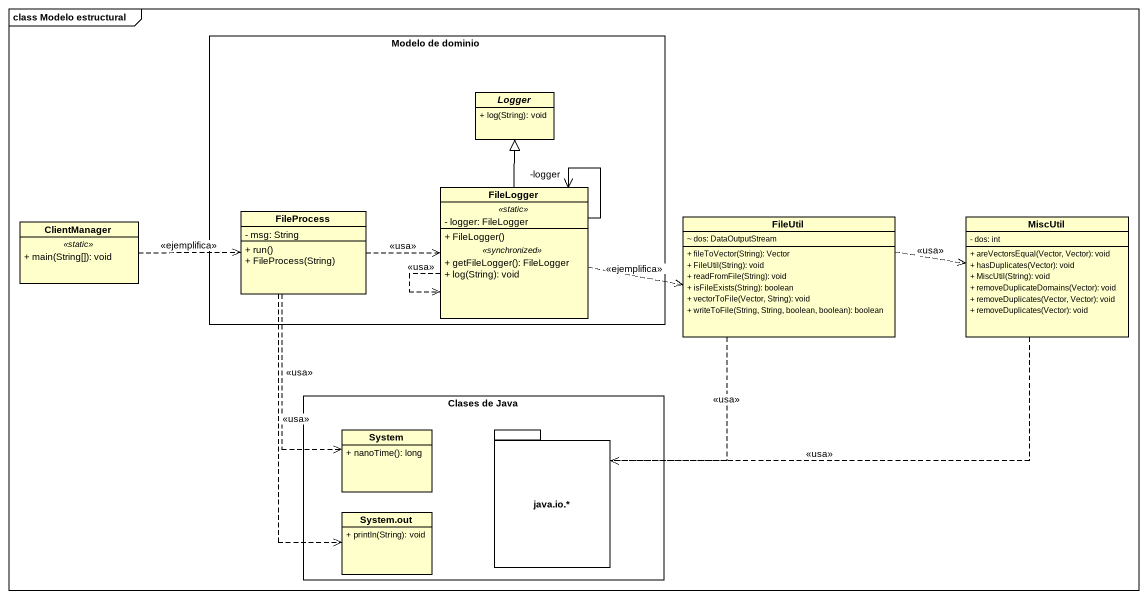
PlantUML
@startuml
mainframe class Modelo estructural
hide circle
hide empty members
skinparam classAttributeIconSize 0
rectangle "Modelo de dominio" as Modelo_de_dominio {
  abstract class Logger {
    + log(String): void
  }
  class FileProcess {
    - msg: String
    + run()
    + FileProcess(String)
  }
  class FileLogger {
    .. <<static>> ..
    - logger: FileLogger
    --
    + FileLogger()
    .. <<synchronized>> ..
    + getFileLogger(): FileLogger
    + log(String): void
  }
}
class ClientManager {
  .. <<static>> ..
  + main(String[]): void
}
class FileUtil {
  ~ dos: DataOutputStream
  + fileToVector(String): Vector
  + FileUtil(String): void
  + readFromFile(String): void
  + isFileExists(String): boolean
  + vectorToFile(Vector, String): void
  + writeToFile(String, String, boolean, boolean): boolean
}
class MiscUtil {
  - dos: int
  + areVectorsEqual(Vector, Vector): void
  + hasDuplicates(Vector): void
  + MiscUtil(String): void
  + removeDuplicateDomains(Vector): void
  + removeDuplicates(Vector, Vector): void
  + removeDuplicates(Vector): void
}
rectangle "Clases de Java" as Clases_de_Java {
  class System {
    + nanoTime(): long
  }
  package "java.io.*" as java_io {
  }
  class "System.out" as System_out {
    + println(String): void
  }
}
FileProcess .right.> FileLogger : <<usa>>
FileProcess ..> System : <<usa>>
FileProcess ..> System_out : <<usa>>
FileLogger -up-|> Logger
FileLogger ..> FileLogger : <<usa>>
FileLogger --> "-logger" FileLogger
FileLogger .right.> FileUtil : <<ejemplifica>>
ClientManager .right.> FileProcess : <<ejemplifica>>
FileUtil .right.> MiscUtil : <<usa>>
FileUtil ..> java_io : <<usa>>
MiscUtil .left.> java_io : <<usa>>
@enduml
